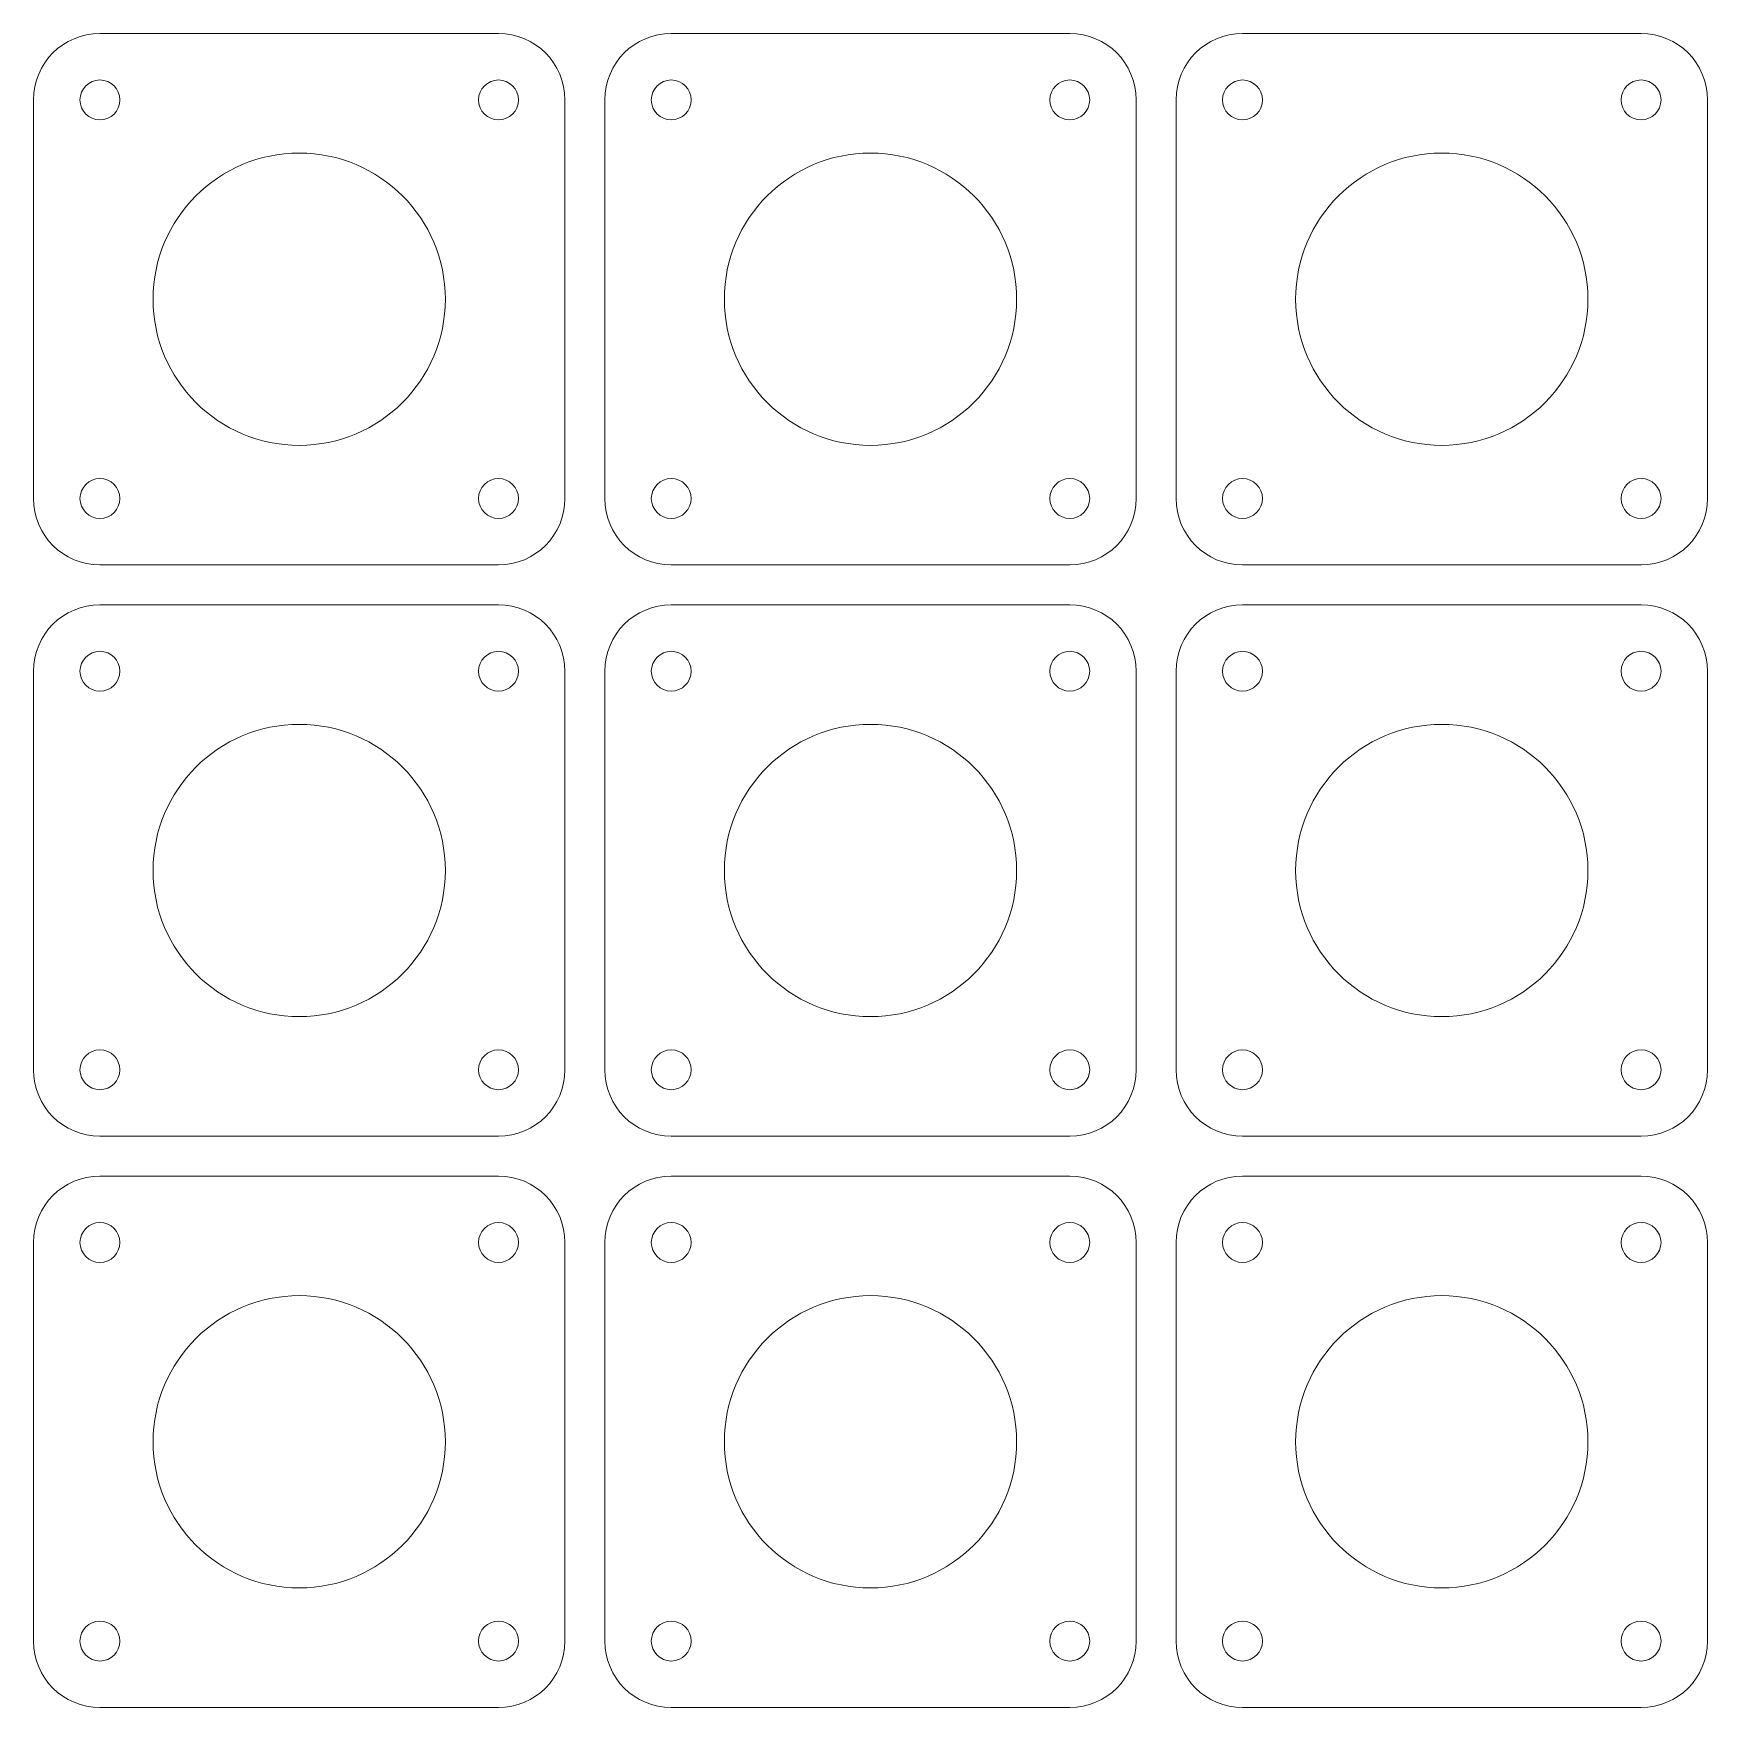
# Model space of a CAD drawing. Header units: centimetres. Extents: x -121 to 177, y -44 to 114.
# Drawn here: x -77.9 to -65.3, y -19.05 to -6.45 of the extents above; entities that cross this region are included whole.
import ezdxf

# ---------------------------------------------------------------- set-up
doc = ezdxf.new("R2010")
doc.units = ezdxf.units.CM
doc.header["$MEASUREMENT"] = 0
doc.layers.add('Layer 1', color=7, linetype='Continuous')

msp = doc.modelspace()

# ---------------------------------------------------------------- linework, layer by layer
at = {"layer": 'Layer 1', "lineweight": 18}
for points, knots in [([(-77.9, -6.95), (-77.9, -6.67391), (-77.67609, -6.45), (-77.4, -6.45), (-77.4, -6.45), (-77.4, -6.45), (-74.4, -6.45), (-74.4, -6.45), (-74.4, -6.45), (-74.12391, -6.45), (-73.9, -6.67391), (-73.9, -6.95), (-73.9, -6.95), (-73.9, -6.95), (-73.9, -9.95), (-73.9, -9.95), (-73.9, -9.95), (-73.9, -10.22609), (-74.12391, -10.45), (-74.4, -10.45), (-74.4, -10.45), (-74.4, -10.45), (-77.4, -10.45), (-77.4, -10.45), (-77.4, -10.45), (-77.67609, -10.45), (-77.9, -10.22609), (-77.9, -9.95), (-77.9, -9.95), (-77.9, -9.95), (-77.9, -6.95), (-77.9, -6.95)], [0, 0, 0, 0, 0.125, 0.125, 0.125, 0.125, 0.25, 0.25, 0.25, 0.25, 0.375, 0.375, 0.375, 0.375, 0.5, 0.5, 0.5, 0.5, 0.625, 0.625, 0.625, 0.625, 0.75, 0.75, 0.75, 0.75, 0.875, 0.875, 0.875, 0.875, 1, 1, 1, 1]), ([(-73.6, -6.95), (-73.6, -6.67391), (-73.37609, -6.45), (-73.1, -6.45), (-73.1, -6.45), (-73.1, -6.45), (-70.1, -6.45), (-70.1, -6.45), (-70.1, -6.45), (-69.82391, -6.45), (-69.6, -6.67391), (-69.6, -6.95), (-69.6, -6.95), (-69.6, -6.95), (-69.6, -9.95), (-69.6, -9.95), (-69.6, -9.95), (-69.6, -10.22609), (-69.82391, -10.45), (-70.1, -10.45), (-70.1, -10.45), (-70.1, -10.45), (-73.1, -10.45), (-73.1, -10.45), (-73.1, -10.45), (-73.37609, -10.45), (-73.6, -10.22609), (-73.6, -9.95), (-73.6, -9.95), (-73.6, -9.95), (-73.6, -6.95), (-73.6, -6.95)], [0, 0, 0, 0, 0.125, 0.125, 0.125, 0.125, 0.25, 0.25, 0.25, 0.25, 0.375, 0.375, 0.375, 0.375, 0.5, 0.5, 0.5, 0.5, 0.625, 0.625, 0.625, 0.625, 0.75, 0.75, 0.75, 0.75, 0.875, 0.875, 0.875, 0.875, 1, 1, 1, 1]), ([(-69.3, -6.95), (-69.3, -6.67391), (-69.07609, -6.45), (-68.8, -6.45), (-68.8, -6.45), (-68.8, -6.45), (-65.8, -6.45), (-65.8, -6.45), (-65.8, -6.45), (-65.52391, -6.45), (-65.3, -6.67391), (-65.3, -6.95), (-65.3, -6.95), (-65.3, -6.95), (-65.3, -9.95), (-65.3, -9.95), (-65.3, -9.95), (-65.3, -10.22609), (-65.52391, -10.45), (-65.8, -10.45), (-65.8, -10.45), (-65.8, -10.45), (-68.8, -10.45), (-68.8, -10.45), (-68.8, -10.45), (-69.07609, -10.45), (-69.3, -10.22609), (-69.3, -9.95), (-69.3, -9.95), (-69.3, -9.95), (-69.3, -6.95), (-69.3, -6.95)], [0, 0, 0, 0, 0.125, 0.125, 0.125, 0.125, 0.25, 0.25, 0.25, 0.25, 0.375, 0.375, 0.375, 0.375, 0.5, 0.5, 0.5, 0.5, 0.625, 0.625, 0.625, 0.625, 0.75, 0.75, 0.75, 0.75, 0.875, 0.875, 0.875, 0.875, 1, 1, 1, 1]), ([(-77.4, -6.8), (-77.31717, -6.8), (-77.25, -6.86717), (-77.25, -6.95), (-77.25, -6.95), (-77.25, -7.03283), (-77.31717, -7.1), (-77.4, -7.1), (-77.4, -7.1), (-77.48283, -7.1), (-77.55, -7.03283), (-77.55, -6.95), (-77.55, -6.95), (-77.55, -6.86717), (-77.48283, -6.8), (-77.4, -6.8)], [0, 0, 0, 0, 0.25, 0.25, 0.25, 0.25, 0.5, 0.5, 0.5, 0.5, 0.75, 0.75, 0.75, 0.75, 1, 1, 1, 1]), ([(-74.4, -6.8), (-74.31717, -6.8), (-74.25, -6.86717), (-74.25, -6.95), (-74.25, -6.95), (-74.25, -7.03283), (-74.31717, -7.1), (-74.4, -7.1), (-74.4, -7.1), (-74.48283, -7.1), (-74.55, -7.03283), (-74.55, -6.95), (-74.55, -6.95), (-74.55, -6.86717), (-74.48283, -6.8), (-74.4, -6.8)], [0, 0, 0, 0, 0.25, 0.25, 0.25, 0.25, 0.5, 0.5, 0.5, 0.5, 0.75, 0.75, 0.75, 0.75, 1, 1, 1, 1]), ([(-73.1, -6.8), (-73.01717, -6.8), (-72.95, -6.86717), (-72.95, -6.95), (-72.95, -6.95), (-72.95, -7.03283), (-73.01717, -7.1), (-73.1, -7.1), (-73.1, -7.1), (-73.18283, -7.1), (-73.25, -7.03283), (-73.25, -6.95), (-73.25, -6.95), (-73.25, -6.86717), (-73.18283, -6.8), (-73.1, -6.8)], [0, 0, 0, 0, 0.25, 0.25, 0.25, 0.25, 0.5, 0.5, 0.5, 0.5, 0.75, 0.75, 0.75, 0.75, 1, 1, 1, 1]), ([(-70.1, -6.8), (-70.01717, -6.8), (-69.95, -6.86717), (-69.95, -6.95), (-69.95, -6.95), (-69.95, -7.03283), (-70.01717, -7.1), (-70.1, -7.1), (-70.1, -7.1), (-70.18283, -7.1), (-70.25, -7.03283), (-70.25, -6.95), (-70.25, -6.95), (-70.25, -6.86717), (-70.18283, -6.8), (-70.1, -6.8)], [0, 0, 0, 0, 0.25, 0.25, 0.25, 0.25, 0.5, 0.5, 0.5, 0.5, 0.75, 0.75, 0.75, 0.75, 1, 1, 1, 1]), ([(-68.8, -6.8), (-68.71717, -6.8), (-68.65, -6.86717), (-68.65, -6.95), (-68.65, -6.95), (-68.65, -7.03283), (-68.71717, -7.1), (-68.8, -7.1), (-68.8, -7.1), (-68.88283, -7.1), (-68.95, -7.03283), (-68.95, -6.95), (-68.95, -6.95), (-68.95, -6.86717), (-68.88283, -6.8), (-68.8, -6.8)], [0, 0, 0, 0, 0.25, 0.25, 0.25, 0.25, 0.5, 0.5, 0.5, 0.5, 0.75, 0.75, 0.75, 0.75, 1, 1, 1, 1]), ([(-65.8, -6.8), (-65.71717, -6.8), (-65.65, -6.86717), (-65.65, -6.95), (-65.65, -6.95), (-65.65, -7.03283), (-65.71717, -7.1), (-65.8, -7.1), (-65.8, -7.1), (-65.88283, -7.1), (-65.95, -7.03283), (-65.95, -6.95), (-65.95, -6.95), (-65.95, -6.86717), (-65.88283, -6.8), (-65.8, -6.8)], [0, 0, 0, 0, 0.25, 0.25, 0.25, 0.25, 0.5, 0.5, 0.5, 0.5, 0.75, 0.75, 0.75, 0.75, 1, 1, 1, 1]), ([(-75.9, -7.35), (-75.29259, -7.35), (-74.8, -7.84259), (-74.8, -8.45), (-74.8, -8.45), (-74.8, -9.05741), (-75.29259, -9.55), (-75.9, -9.55), (-75.9, -9.55), (-76.50741, -9.55), (-77, -9.05741), (-77, -8.45), (-77, -8.45), (-77, -7.84259), (-76.50741, -7.35), (-75.9, -7.35)], [0, 0, 0, 0, 0.25, 0.25, 0.25, 0.25, 0.5, 0.5, 0.5, 0.5, 0.75, 0.75, 0.75, 0.75, 1, 1, 1, 1]), ([(-71.6, -7.35), (-70.99259, -7.35), (-70.5, -7.84259), (-70.5, -8.45), (-70.5, -8.45), (-70.5, -9.05741), (-70.99259, -9.55), (-71.6, -9.55), (-71.6, -9.55), (-72.20741, -9.55), (-72.7, -9.05741), (-72.7, -8.45), (-72.7, -8.45), (-72.7, -7.84259), (-72.20741, -7.35), (-71.6, -7.35)], [0, 0, 0, 0, 0.25, 0.25, 0.25, 0.25, 0.5, 0.5, 0.5, 0.5, 0.75, 0.75, 0.75, 0.75, 1, 1, 1, 1]), ([(-67.3, -7.35), (-66.69259, -7.35), (-66.2, -7.84259), (-66.2, -8.45), (-66.2, -8.45), (-66.2, -9.05741), (-66.69259, -9.55), (-67.3, -9.55), (-67.3, -9.55), (-67.90741, -9.55), (-68.4, -9.05741), (-68.4, -8.45), (-68.4, -8.45), (-68.4, -7.84259), (-67.90741, -7.35), (-67.3, -7.35)], [0, 0, 0, 0, 0.25, 0.25, 0.25, 0.25, 0.5, 0.5, 0.5, 0.5, 0.75, 0.75, 0.75, 0.75, 1, 1, 1, 1]), ([(-77.4, -9.8), (-77.31717, -9.8), (-77.25, -9.86717), (-77.25, -9.95), (-77.25, -9.95), (-77.25, -10.03283), (-77.31717, -10.1), (-77.4, -10.1), (-77.4, -10.1), (-77.48283, -10.1), (-77.55, -10.03283), (-77.55, -9.95), (-77.55, -9.95), (-77.55, -9.86717), (-77.48283, -9.8), (-77.4, -9.8)], [0, 0, 0, 0, 0.25, 0.25, 0.25, 0.25, 0.5, 0.5, 0.5, 0.5, 0.75, 0.75, 0.75, 0.75, 1, 1, 1, 1]), ([(-74.4, -9.8), (-74.31717, -9.8), (-74.25, -9.86717), (-74.25, -9.95), (-74.25, -9.95), (-74.25, -10.03283), (-74.31717, -10.1), (-74.4, -10.1), (-74.4, -10.1), (-74.48283, -10.1), (-74.55, -10.03283), (-74.55, -9.95), (-74.55, -9.95), (-74.55, -9.86717), (-74.48283, -9.8), (-74.4, -9.8)], [0, 0, 0, 0, 0.25, 0.25, 0.25, 0.25, 0.5, 0.5, 0.5, 0.5, 0.75, 0.75, 0.75, 0.75, 1, 1, 1, 1]), ([(-73.1, -9.8), (-73.01717, -9.8), (-72.95, -9.86717), (-72.95, -9.95), (-72.95, -9.95), (-72.95, -10.03283), (-73.01717, -10.1), (-73.1, -10.1), (-73.1, -10.1), (-73.18283, -10.1), (-73.25, -10.03283), (-73.25, -9.95), (-73.25, -9.95), (-73.25, -9.86717), (-73.18283, -9.8), (-73.1, -9.8)], [0, 0, 0, 0, 0.25, 0.25, 0.25, 0.25, 0.5, 0.5, 0.5, 0.5, 0.75, 0.75, 0.75, 0.75, 1, 1, 1, 1]), ([(-70.1, -9.8), (-70.01717, -9.8), (-69.95, -9.86717), (-69.95, -9.95), (-69.95, -9.95), (-69.95, -10.03283), (-70.01717, -10.1), (-70.1, -10.1), (-70.1, -10.1), (-70.18283, -10.1), (-70.25, -10.03283), (-70.25, -9.95), (-70.25, -9.95), (-70.25, -9.86717), (-70.18283, -9.8), (-70.1, -9.8)], [0, 0, 0, 0, 0.25, 0.25, 0.25, 0.25, 0.5, 0.5, 0.5, 0.5, 0.75, 0.75, 0.75, 0.75, 1, 1, 1, 1]), ([(-68.8, -9.8), (-68.71717, -9.8), (-68.65, -9.86717), (-68.65, -9.95), (-68.65, -9.95), (-68.65, -10.03283), (-68.71717, -10.1), (-68.8, -10.1), (-68.8, -10.1), (-68.88283, -10.1), (-68.95, -10.03283), (-68.95, -9.95), (-68.95, -9.95), (-68.95, -9.86717), (-68.88283, -9.8), (-68.8, -9.8)], [0, 0, 0, 0, 0.25, 0.25, 0.25, 0.25, 0.5, 0.5, 0.5, 0.5, 0.75, 0.75, 0.75, 0.75, 1, 1, 1, 1]), ([(-65.8, -9.8), (-65.71717, -9.8), (-65.65, -9.86717), (-65.65, -9.95), (-65.65, -9.95), (-65.65, -10.03283), (-65.71717, -10.1), (-65.8, -10.1), (-65.8, -10.1), (-65.88283, -10.1), (-65.95, -10.03283), (-65.95, -9.95), (-65.95, -9.95), (-65.95, -9.86717), (-65.88283, -9.8), (-65.8, -9.8)], [0, 0, 0, 0, 0.25, 0.25, 0.25, 0.25, 0.5, 0.5, 0.5, 0.5, 0.75, 0.75, 0.75, 0.75, 1, 1, 1, 1]), ([(-77.9, -11.25), (-77.9, -10.97391), (-77.67609, -10.75), (-77.4, -10.75), (-77.4, -10.75), (-77.4, -10.75), (-74.4, -10.75), (-74.4, -10.75), (-74.4, -10.75), (-74.12391, -10.75), (-73.9, -10.97391), (-73.9, -11.25), (-73.9, -11.25), (-73.9, -11.25), (-73.9, -14.25), (-73.9, -14.25), (-73.9, -14.25), (-73.9, -14.52609), (-74.12391, -14.75), (-74.4, -14.75), (-74.4, -14.75), (-74.4, -14.75), (-77.4, -14.75), (-77.4, -14.75), (-77.4, -14.75), (-77.67609, -14.75), (-77.9, -14.52609), (-77.9, -14.25), (-77.9, -14.25), (-77.9, -14.25), (-77.9, -11.25), (-77.9, -11.25)], [0, 0, 0, 0, 0.125, 0.125, 0.125, 0.125, 0.25, 0.25, 0.25, 0.25, 0.375, 0.375, 0.375, 0.375, 0.5, 0.5, 0.5, 0.5, 0.625, 0.625, 0.625, 0.625, 0.75, 0.75, 0.75, 0.75, 0.875, 0.875, 0.875, 0.875, 1, 1, 1, 1]), ([(-73.6, -11.25), (-73.6, -10.97391), (-73.37609, -10.75), (-73.1, -10.75), (-73.1, -10.75), (-73.1, -10.75), (-70.1, -10.75), (-70.1, -10.75), (-70.1, -10.75), (-69.82391, -10.75), (-69.6, -10.97391), (-69.6, -11.25), (-69.6, -11.25), (-69.6, -11.25), (-69.6, -14.25), (-69.6, -14.25), (-69.6, -14.25), (-69.6, -14.52609), (-69.82391, -14.75), (-70.1, -14.75), (-70.1, -14.75), (-70.1, -14.75), (-73.1, -14.75), (-73.1, -14.75), (-73.1, -14.75), (-73.37609, -14.75), (-73.6, -14.52609), (-73.6, -14.25), (-73.6, -14.25), (-73.6, -14.25), (-73.6, -11.25), (-73.6, -11.25)], [0, 0, 0, 0, 0.125, 0.125, 0.125, 0.125, 0.25, 0.25, 0.25, 0.25, 0.375, 0.375, 0.375, 0.375, 0.5, 0.5, 0.5, 0.5, 0.625, 0.625, 0.625, 0.625, 0.75, 0.75, 0.75, 0.75, 0.875, 0.875, 0.875, 0.875, 1, 1, 1, 1]), ([(-69.3, -11.25), (-69.3, -10.97391), (-69.07609, -10.75), (-68.8, -10.75), (-68.8, -10.75), (-68.8, -10.75), (-65.8, -10.75), (-65.8, -10.75), (-65.8, -10.75), (-65.52391, -10.75), (-65.3, -10.97391), (-65.3, -11.25), (-65.3, -11.25), (-65.3, -11.25), (-65.3, -14.25), (-65.3, -14.25), (-65.3, -14.25), (-65.3, -14.52609), (-65.52391, -14.75), (-65.8, -14.75), (-65.8, -14.75), (-65.8, -14.75), (-68.8, -14.75), (-68.8, -14.75), (-68.8, -14.75), (-69.07609, -14.75), (-69.3, -14.52609), (-69.3, -14.25), (-69.3, -14.25), (-69.3, -14.25), (-69.3, -11.25), (-69.3, -11.25)], [0, 0, 0, 0, 0.125, 0.125, 0.125, 0.125, 0.25, 0.25, 0.25, 0.25, 0.375, 0.375, 0.375, 0.375, 0.5, 0.5, 0.5, 0.5, 0.625, 0.625, 0.625, 0.625, 0.75, 0.75, 0.75, 0.75, 0.875, 0.875, 0.875, 0.875, 1, 1, 1, 1]), ([(-77.4, -11.1), (-77.31717, -11.1), (-77.25, -11.16717), (-77.25, -11.25), (-77.25, -11.25), (-77.25, -11.33283), (-77.31717, -11.4), (-77.4, -11.4), (-77.4, -11.4), (-77.48283, -11.4), (-77.55, -11.33283), (-77.55, -11.25), (-77.55, -11.25), (-77.55, -11.16717), (-77.48283, -11.1), (-77.4, -11.1)], [0, 0, 0, 0, 0.25, 0.25, 0.25, 0.25, 0.5, 0.5, 0.5, 0.5, 0.75, 0.75, 0.75, 0.75, 1, 1, 1, 1]), ([(-74.4, -11.1), (-74.31717, -11.1), (-74.25, -11.16717), (-74.25, -11.25), (-74.25, -11.25), (-74.25, -11.33283), (-74.31717, -11.4), (-74.4, -11.4), (-74.4, -11.4), (-74.48283, -11.4), (-74.55, -11.33283), (-74.55, -11.25), (-74.55, -11.25), (-74.55, -11.16717), (-74.48283, -11.1), (-74.4, -11.1)], [0, 0, 0, 0, 0.25, 0.25, 0.25, 0.25, 0.5, 0.5, 0.5, 0.5, 0.75, 0.75, 0.75, 0.75, 1, 1, 1, 1]), ([(-73.1, -11.1), (-73.01717, -11.1), (-72.95, -11.16717), (-72.95, -11.25), (-72.95, -11.25), (-72.95, -11.33283), (-73.01717, -11.4), (-73.1, -11.4), (-73.1, -11.4), (-73.18283, -11.4), (-73.25, -11.33283), (-73.25, -11.25), (-73.25, -11.25), (-73.25, -11.16717), (-73.18283, -11.1), (-73.1, -11.1)], [0, 0, 0, 0, 0.25, 0.25, 0.25, 0.25, 0.5, 0.5, 0.5, 0.5, 0.75, 0.75, 0.75, 0.75, 1, 1, 1, 1]), ([(-70.1, -11.1), (-70.01717, -11.1), (-69.95, -11.16717), (-69.95, -11.25), (-69.95, -11.25), (-69.95, -11.33283), (-70.01717, -11.4), (-70.1, -11.4), (-70.1, -11.4), (-70.18283, -11.4), (-70.25, -11.33283), (-70.25, -11.25), (-70.25, -11.25), (-70.25, -11.16717), (-70.18283, -11.1), (-70.1, -11.1)], [0, 0, 0, 0, 0.25, 0.25, 0.25, 0.25, 0.5, 0.5, 0.5, 0.5, 0.75, 0.75, 0.75, 0.75, 1, 1, 1, 1]), ([(-68.8, -11.1), (-68.71717, -11.1), (-68.65, -11.16717), (-68.65, -11.25), (-68.65, -11.25), (-68.65, -11.33283), (-68.71717, -11.4), (-68.8, -11.4), (-68.8, -11.4), (-68.88283, -11.4), (-68.95, -11.33283), (-68.95, -11.25), (-68.95, -11.25), (-68.95, -11.16717), (-68.88283, -11.1), (-68.8, -11.1)], [0, 0, 0, 0, 0.25, 0.25, 0.25, 0.25, 0.5, 0.5, 0.5, 0.5, 0.75, 0.75, 0.75, 0.75, 1, 1, 1, 1]), ([(-65.8, -11.1), (-65.71717, -11.1), (-65.65, -11.16717), (-65.65, -11.25), (-65.65, -11.25), (-65.65, -11.33283), (-65.71717, -11.4), (-65.8, -11.4), (-65.8, -11.4), (-65.88283, -11.4), (-65.95, -11.33283), (-65.95, -11.25), (-65.95, -11.25), (-65.95, -11.16717), (-65.88283, -11.1), (-65.8, -11.1)], [0, 0, 0, 0, 0.25, 0.25, 0.25, 0.25, 0.5, 0.5, 0.5, 0.5, 0.75, 0.75, 0.75, 0.75, 1, 1, 1, 1]), ([(-75.9, -11.65), (-75.29259, -11.65), (-74.8, -12.14259), (-74.8, -12.75), (-74.8, -12.75), (-74.8, -13.35741), (-75.29259, -13.85), (-75.9, -13.85), (-75.9, -13.85), (-76.50741, -13.85), (-77, -13.35741), (-77, -12.75), (-77, -12.75), (-77, -12.14259), (-76.50741, -11.65), (-75.9, -11.65)], [0, 0, 0, 0, 0.25, 0.25, 0.25, 0.25, 0.5, 0.5, 0.5, 0.5, 0.75, 0.75, 0.75, 0.75, 1, 1, 1, 1]), ([(-71.6, -11.65), (-70.99259, -11.65), (-70.5, -12.14259), (-70.5, -12.75), (-70.5, -12.75), (-70.5, -13.35741), (-70.99259, -13.85), (-71.6, -13.85), (-71.6, -13.85), (-72.20741, -13.85), (-72.7, -13.35741), (-72.7, -12.75), (-72.7, -12.75), (-72.7, -12.14259), (-72.20741, -11.65), (-71.6, -11.65)], [0, 0, 0, 0, 0.25, 0.25, 0.25, 0.25, 0.5, 0.5, 0.5, 0.5, 0.75, 0.75, 0.75, 0.75, 1, 1, 1, 1]), ([(-67.3, -11.65), (-66.69259, -11.65), (-66.2, -12.14259), (-66.2, -12.75), (-66.2, -12.75), (-66.2, -13.35741), (-66.69259, -13.85), (-67.3, -13.85), (-67.3, -13.85), (-67.90741, -13.85), (-68.4, -13.35741), (-68.4, -12.75), (-68.4, -12.75), (-68.4, -12.14259), (-67.90741, -11.65), (-67.3, -11.65)], [0, 0, 0, 0, 0.25, 0.25, 0.25, 0.25, 0.5, 0.5, 0.5, 0.5, 0.75, 0.75, 0.75, 0.75, 1, 1, 1, 1]), ([(-77.4, -14.1), (-77.31717, -14.1), (-77.25, -14.16717), (-77.25, -14.25), (-77.25, -14.25), (-77.25, -14.33283), (-77.31717, -14.4), (-77.4, -14.4), (-77.4, -14.4), (-77.48283, -14.4), (-77.55, -14.33283), (-77.55, -14.25), (-77.55, -14.25), (-77.55, -14.16717), (-77.48283, -14.1), (-77.4, -14.1)], [0, 0, 0, 0, 0.25, 0.25, 0.25, 0.25, 0.5, 0.5, 0.5, 0.5, 0.75, 0.75, 0.75, 0.75, 1, 1, 1, 1]), ([(-74.4, -14.1), (-74.31717, -14.1), (-74.25, -14.16717), (-74.25, -14.25), (-74.25, -14.25), (-74.25, -14.33283), (-74.31717, -14.4), (-74.4, -14.4), (-74.4, -14.4), (-74.48283, -14.4), (-74.55, -14.33283), (-74.55, -14.25), (-74.55, -14.25), (-74.55, -14.16717), (-74.48283, -14.1), (-74.4, -14.1)], [0, 0, 0, 0, 0.25, 0.25, 0.25, 0.25, 0.5, 0.5, 0.5, 0.5, 0.75, 0.75, 0.75, 0.75, 1, 1, 1, 1]), ([(-73.1, -14.1), (-73.01717, -14.1), (-72.95, -14.16717), (-72.95, -14.25), (-72.95, -14.25), (-72.95, -14.33283), (-73.01717, -14.4), (-73.1, -14.4), (-73.1, -14.4), (-73.18283, -14.4), (-73.25, -14.33283), (-73.25, -14.25), (-73.25, -14.25), (-73.25, -14.16717), (-73.18283, -14.1), (-73.1, -14.1)], [0, 0, 0, 0, 0.25, 0.25, 0.25, 0.25, 0.5, 0.5, 0.5, 0.5, 0.75, 0.75, 0.75, 0.75, 1, 1, 1, 1]), ([(-70.1, -14.1), (-70.01717, -14.1), (-69.95, -14.16717), (-69.95, -14.25), (-69.95, -14.25), (-69.95, -14.33283), (-70.01717, -14.4), (-70.1, -14.4), (-70.1, -14.4), (-70.18283, -14.4), (-70.25, -14.33283), (-70.25, -14.25), (-70.25, -14.25), (-70.25, -14.16717), (-70.18283, -14.1), (-70.1, -14.1)], [0, 0, 0, 0, 0.25, 0.25, 0.25, 0.25, 0.5, 0.5, 0.5, 0.5, 0.75, 0.75, 0.75, 0.75, 1, 1, 1, 1]), ([(-68.8, -14.1), (-68.71717, -14.1), (-68.65, -14.16717), (-68.65, -14.25), (-68.65, -14.25), (-68.65, -14.33283), (-68.71717, -14.4), (-68.8, -14.4), (-68.8, -14.4), (-68.88283, -14.4), (-68.95, -14.33283), (-68.95, -14.25), (-68.95, -14.25), (-68.95, -14.16717), (-68.88283, -14.1), (-68.8, -14.1)], [0, 0, 0, 0, 0.25, 0.25, 0.25, 0.25, 0.5, 0.5, 0.5, 0.5, 0.75, 0.75, 0.75, 0.75, 1, 1, 1, 1]), ([(-65.8, -14.1), (-65.71717, -14.1), (-65.65, -14.16717), (-65.65, -14.25), (-65.65, -14.25), (-65.65, -14.33283), (-65.71717, -14.4), (-65.8, -14.4), (-65.8, -14.4), (-65.88283, -14.4), (-65.95, -14.33283), (-65.95, -14.25), (-65.95, -14.25), (-65.95, -14.16717), (-65.88283, -14.1), (-65.8, -14.1)], [0, 0, 0, 0, 0.25, 0.25, 0.25, 0.25, 0.5, 0.5, 0.5, 0.5, 0.75, 0.75, 0.75, 0.75, 1, 1, 1, 1]), ([(-77.9, -15.55), (-77.9, -15.27391), (-77.67609, -15.05), (-77.4, -15.05), (-77.4, -15.05), (-77.4, -15.05), (-74.4, -15.05), (-74.4, -15.05), (-74.4, -15.05), (-74.12391, -15.05), (-73.9, -15.27391), (-73.9, -15.55), (-73.9, -15.55), (-73.9, -15.55), (-73.9, -18.55), (-73.9, -18.55), (-73.9, -18.55), (-73.9, -18.82609), (-74.12391, -19.05), (-74.4, -19.05), (-74.4, -19.05), (-74.4, -19.05), (-77.4, -19.05), (-77.4, -19.05), (-77.4, -19.05), (-77.67609, -19.05), (-77.9, -18.82609), (-77.9, -18.55), (-77.9, -18.55), (-77.9, -18.55), (-77.9, -15.55), (-77.9, -15.55)], [0, 0, 0, 0, 0.125, 0.125, 0.125, 0.125, 0.25, 0.25, 0.25, 0.25, 0.375, 0.375, 0.375, 0.375, 0.5, 0.5, 0.5, 0.5, 0.625, 0.625, 0.625, 0.625, 0.75, 0.75, 0.75, 0.75, 0.875, 0.875, 0.875, 0.875, 1, 1, 1, 1]), ([(-73.6, -15.55), (-73.6, -15.27391), (-73.37609, -15.05), (-73.1, -15.05), (-73.1, -15.05), (-73.1, -15.05), (-70.1, -15.05), (-70.1, -15.05), (-70.1, -15.05), (-69.82391, -15.05), (-69.6, -15.27391), (-69.6, -15.55), (-69.6, -15.55), (-69.6, -15.55), (-69.6, -18.55), (-69.6, -18.55), (-69.6, -18.55), (-69.6, -18.82609), (-69.82391, -19.05), (-70.1, -19.05), (-70.1, -19.05), (-70.1, -19.05), (-73.1, -19.05), (-73.1, -19.05), (-73.1, -19.05), (-73.37609, -19.05), (-73.6, -18.82609), (-73.6, -18.55), (-73.6, -18.55), (-73.6, -18.55), (-73.6, -15.55), (-73.6, -15.55)], [0, 0, 0, 0, 0.125, 0.125, 0.125, 0.125, 0.25, 0.25, 0.25, 0.25, 0.375, 0.375, 0.375, 0.375, 0.5, 0.5, 0.5, 0.5, 0.625, 0.625, 0.625, 0.625, 0.75, 0.75, 0.75, 0.75, 0.875, 0.875, 0.875, 0.875, 1, 1, 1, 1]), ([(-69.3, -15.55), (-69.3, -15.27391), (-69.07609, -15.05), (-68.8, -15.05), (-68.8, -15.05), (-68.8, -15.05), (-65.8, -15.05), (-65.8, -15.05), (-65.8, -15.05), (-65.52391, -15.05), (-65.3, -15.27391), (-65.3, -15.55), (-65.3, -15.55), (-65.3, -15.55), (-65.3, -18.55), (-65.3, -18.55), (-65.3, -18.55), (-65.3, -18.82609), (-65.52391, -19.05), (-65.8, -19.05), (-65.8, -19.05), (-65.8, -19.05), (-68.8, -19.05), (-68.8, -19.05), (-68.8, -19.05), (-69.07609, -19.05), (-69.3, -18.82609), (-69.3, -18.55), (-69.3, -18.55), (-69.3, -18.55), (-69.3, -15.55), (-69.3, -15.55)], [0, 0, 0, 0, 0.125, 0.125, 0.125, 0.125, 0.25, 0.25, 0.25, 0.25, 0.375, 0.375, 0.375, 0.375, 0.5, 0.5, 0.5, 0.5, 0.625, 0.625, 0.625, 0.625, 0.75, 0.75, 0.75, 0.75, 0.875, 0.875, 0.875, 0.875, 1, 1, 1, 1]), ([(-77.4, -15.4), (-77.31717, -15.4), (-77.25, -15.46717), (-77.25, -15.55), (-77.25, -15.55), (-77.25, -15.63283), (-77.31717, -15.7), (-77.4, -15.7), (-77.4, -15.7), (-77.48283, -15.7), (-77.55, -15.63283), (-77.55, -15.55), (-77.55, -15.55), (-77.55, -15.46717), (-77.48283, -15.4), (-77.4, -15.4)], [0, 0, 0, 0, 0.25, 0.25, 0.25, 0.25, 0.5, 0.5, 0.5, 0.5, 0.75, 0.75, 0.75, 0.75, 1, 1, 1, 1]), ([(-74.4, -15.4), (-74.31717, -15.4), (-74.25, -15.46717), (-74.25, -15.55), (-74.25, -15.55), (-74.25, -15.63283), (-74.31717, -15.7), (-74.4, -15.7), (-74.4, -15.7), (-74.48283, -15.7), (-74.55, -15.63283), (-74.55, -15.55), (-74.55, -15.55), (-74.55, -15.46717), (-74.48283, -15.4), (-74.4, -15.4)], [0, 0, 0, 0, 0.25, 0.25, 0.25, 0.25, 0.5, 0.5, 0.5, 0.5, 0.75, 0.75, 0.75, 0.75, 1, 1, 1, 1]), ([(-73.1, -15.4), (-73.01717, -15.4), (-72.95, -15.46717), (-72.95, -15.55), (-72.95, -15.55), (-72.95, -15.63283), (-73.01717, -15.7), (-73.1, -15.7), (-73.1, -15.7), (-73.18283, -15.7), (-73.25, -15.63283), (-73.25, -15.55), (-73.25, -15.55), (-73.25, -15.46717), (-73.18283, -15.4), (-73.1, -15.4)], [0, 0, 0, 0, 0.25, 0.25, 0.25, 0.25, 0.5, 0.5, 0.5, 0.5, 0.75, 0.75, 0.75, 0.75, 1, 1, 1, 1]), ([(-70.1, -15.4), (-70.01717, -15.4), (-69.95, -15.46717), (-69.95, -15.55), (-69.95, -15.55), (-69.95, -15.63283), (-70.01717, -15.7), (-70.1, -15.7), (-70.1, -15.7), (-70.18283, -15.7), (-70.25, -15.63283), (-70.25, -15.55), (-70.25, -15.55), (-70.25, -15.46717), (-70.18283, -15.4), (-70.1, -15.4)], [0, 0, 0, 0, 0.25, 0.25, 0.25, 0.25, 0.5, 0.5, 0.5, 0.5, 0.75, 0.75, 0.75, 0.75, 1, 1, 1, 1]), ([(-68.8, -15.4), (-68.71717, -15.4), (-68.65, -15.46717), (-68.65, -15.55), (-68.65, -15.55), (-68.65, -15.63283), (-68.71717, -15.7), (-68.8, -15.7), (-68.8, -15.7), (-68.88283, -15.7), (-68.95, -15.63283), (-68.95, -15.55), (-68.95, -15.55), (-68.95, -15.46717), (-68.88283, -15.4), (-68.8, -15.4)], [0, 0, 0, 0, 0.25, 0.25, 0.25, 0.25, 0.5, 0.5, 0.5, 0.5, 0.75, 0.75, 0.75, 0.75, 1, 1, 1, 1]), ([(-65.8, -15.4), (-65.71717, -15.4), (-65.65, -15.46717), (-65.65, -15.55), (-65.65, -15.55), (-65.65, -15.63283), (-65.71717, -15.7), (-65.8, -15.7), (-65.8, -15.7), (-65.88283, -15.7), (-65.95, -15.63283), (-65.95, -15.55), (-65.95, -15.55), (-65.95, -15.46717), (-65.88283, -15.4), (-65.8, -15.4)], [0, 0, 0, 0, 0.25, 0.25, 0.25, 0.25, 0.5, 0.5, 0.5, 0.5, 0.75, 0.75, 0.75, 0.75, 1, 1, 1, 1]), ([(-75.9, -15.95), (-75.29259, -15.95), (-74.8, -16.44259), (-74.8, -17.05), (-74.8, -17.05), (-74.8, -17.65741), (-75.29259, -18.15), (-75.9, -18.15), (-75.9, -18.15), (-76.50741, -18.15), (-77, -17.65741), (-77, -17.05), (-77, -17.05), (-77, -16.44259), (-76.50741, -15.95), (-75.9, -15.95)], [0, 0, 0, 0, 0.25, 0.25, 0.25, 0.25, 0.5, 0.5, 0.5, 0.5, 0.75, 0.75, 0.75, 0.75, 1, 1, 1, 1]), ([(-71.6, -15.95), (-70.99259, -15.95), (-70.5, -16.44259), (-70.5, -17.05), (-70.5, -17.05), (-70.5, -17.65741), (-70.99259, -18.15), (-71.6, -18.15), (-71.6, -18.15), (-72.20741, -18.15), (-72.7, -17.65741), (-72.7, -17.05), (-72.7, -17.05), (-72.7, -16.44259), (-72.20741, -15.95), (-71.6, -15.95)], [0, 0, 0, 0, 0.25, 0.25, 0.25, 0.25, 0.5, 0.5, 0.5, 0.5, 0.75, 0.75, 0.75, 0.75, 1, 1, 1, 1]), ([(-67.3, -15.95), (-66.69259, -15.95), (-66.2, -16.44259), (-66.2, -17.05), (-66.2, -17.05), (-66.2, -17.65741), (-66.69259, -18.15), (-67.3, -18.15), (-67.3, -18.15), (-67.90741, -18.15), (-68.4, -17.65741), (-68.4, -17.05), (-68.4, -17.05), (-68.4, -16.44259), (-67.90741, -15.95), (-67.3, -15.95)], [0, 0, 0, 0, 0.25, 0.25, 0.25, 0.25, 0.5, 0.5, 0.5, 0.5, 0.75, 0.75, 0.75, 0.75, 1, 1, 1, 1]), ([(-77.4, -18.4), (-77.31717, -18.4), (-77.25, -18.46717), (-77.25, -18.55), (-77.25, -18.55), (-77.25, -18.63283), (-77.31717, -18.7), (-77.4, -18.7), (-77.4, -18.7), (-77.48283, -18.7), (-77.55, -18.63283), (-77.55, -18.55), (-77.55, -18.55), (-77.55, -18.46717), (-77.48283, -18.4), (-77.4, -18.4)], [0, 0, 0, 0, 0.25, 0.25, 0.25, 0.25, 0.5, 0.5, 0.5, 0.5, 0.75, 0.75, 0.75, 0.75, 1, 1, 1, 1]), ([(-74.4, -18.4), (-74.31717, -18.4), (-74.25, -18.46717), (-74.25, -18.55), (-74.25, -18.55), (-74.25, -18.63283), (-74.31717, -18.7), (-74.4, -18.7), (-74.4, -18.7), (-74.48283, -18.7), (-74.55, -18.63283), (-74.55, -18.55), (-74.55, -18.55), (-74.55, -18.46717), (-74.48283, -18.4), (-74.4, -18.4)], [0, 0, 0, 0, 0.25, 0.25, 0.25, 0.25, 0.5, 0.5, 0.5, 0.5, 0.75, 0.75, 0.75, 0.75, 1, 1, 1, 1]), ([(-73.1, -18.4), (-73.01717, -18.4), (-72.95, -18.46717), (-72.95, -18.55), (-72.95, -18.55), (-72.95, -18.63283), (-73.01717, -18.7), (-73.1, -18.7), (-73.1, -18.7), (-73.18283, -18.7), (-73.25, -18.63283), (-73.25, -18.55), (-73.25, -18.55), (-73.25, -18.46717), (-73.18283, -18.4), (-73.1, -18.4)], [0, 0, 0, 0, 0.25, 0.25, 0.25, 0.25, 0.5, 0.5, 0.5, 0.5, 0.75, 0.75, 0.75, 0.75, 1, 1, 1, 1]), ([(-70.1, -18.4), (-70.01717, -18.4), (-69.95, -18.46717), (-69.95, -18.55), (-69.95, -18.55), (-69.95, -18.63283), (-70.01717, -18.7), (-70.1, -18.7), (-70.1, -18.7), (-70.18283, -18.7), (-70.25, -18.63283), (-70.25, -18.55), (-70.25, -18.55), (-70.25, -18.46717), (-70.18283, -18.4), (-70.1, -18.4)], [0, 0, 0, 0, 0.25, 0.25, 0.25, 0.25, 0.5, 0.5, 0.5, 0.5, 0.75, 0.75, 0.75, 0.75, 1, 1, 1, 1]), ([(-68.8, -18.4), (-68.71717, -18.4), (-68.65, -18.46717), (-68.65, -18.55), (-68.65, -18.55), (-68.65, -18.63283), (-68.71717, -18.7), (-68.8, -18.7), (-68.8, -18.7), (-68.88283, -18.7), (-68.95, -18.63283), (-68.95, -18.55), (-68.95, -18.55), (-68.95, -18.46717), (-68.88283, -18.4), (-68.8, -18.4)], [0, 0, 0, 0, 0.25, 0.25, 0.25, 0.25, 0.5, 0.5, 0.5, 0.5, 0.75, 0.75, 0.75, 0.75, 1, 1, 1, 1]), ([(-65.8, -18.4), (-65.71717, -18.4), (-65.65, -18.46717), (-65.65, -18.55), (-65.65, -18.55), (-65.65, -18.63283), (-65.71717, -18.7), (-65.8, -18.7), (-65.8, -18.7), (-65.88283, -18.7), (-65.95, -18.63283), (-65.95, -18.55), (-65.95, -18.55), (-65.95, -18.46717), (-65.88283, -18.4), (-65.8, -18.4)], [0, 0, 0, 0, 0.25, 0.25, 0.25, 0.25, 0.5, 0.5, 0.5, 0.5, 0.75, 0.75, 0.75, 0.75, 1, 1, 1, 1])]:
    msp.add_open_spline(points, degree=3, knots=knots, dxfattribs=at)

doc.saveas('drawing.dxf')
